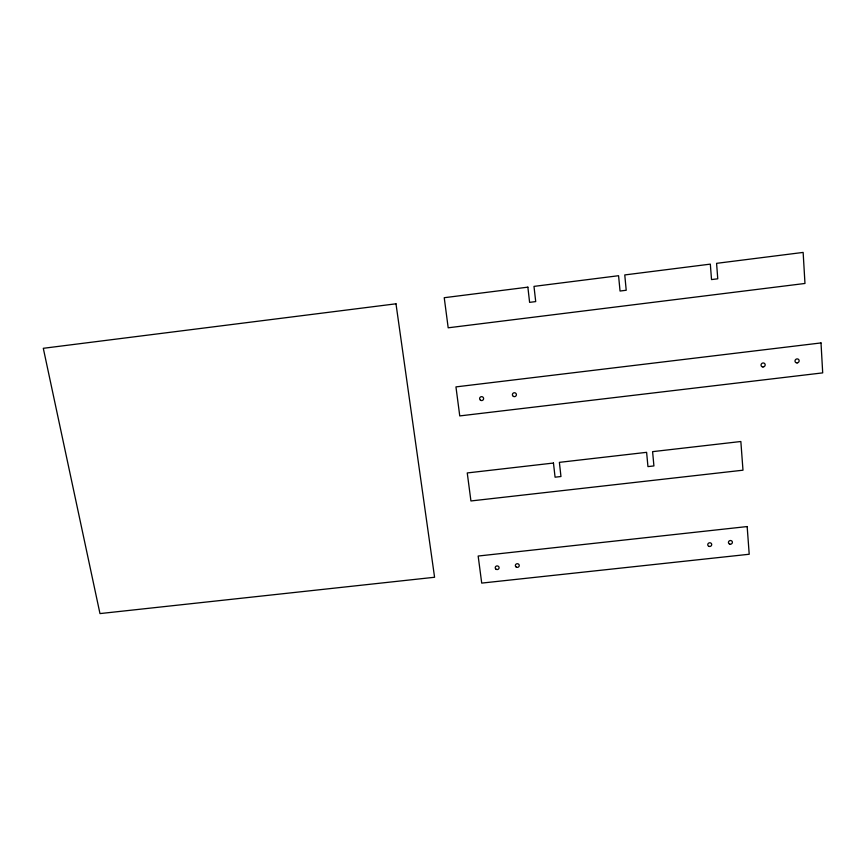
<?xml version="1.0" encoding="UTF-8"?>
<svg xmlns="http://www.w3.org/2000/svg" width="866" height="866" viewBox="0 0 866 866"><rect width="100%" height="100%" fill="white"/><g stroke="black" fill="none" stroke-linecap="round" stroke-linejoin="round"><path stroke-width="1.3" d="M395.989 303.804L43.3 348.305L99.98 613.583L434.58 577.265L395.989 303.804M527.87 287.155L444.236 297.709L448.187 327.803L804.969 283.463L803.139 252.417L716.583 263.34L717.762 278.798L711.527 279.577L710.326 264.13L624.765 274.933L626.215 290.262L620.045 291.03L618.573 275.713L533.986 286.386L535.708 301.595L529.602 302.364L527.87 287.155M821.011 342.925L455.949 386.896L459.759 415.918L822.7 372.878L821.011 342.925M553.461 463.039L467.25 472.944L470.931 500.959L742.985 470.195L740.852 441.508L652.596 451.651L653.917 465.93L647.952 466.601L646.61 452.333L559.382 462.357L560.962 476.517L555.074 477.188L553.461 463.039M747.163 526.56L478.162 556.037L481.713 583.099L749.209 554.251L747.163 526.56M496.034 569.211A1.938 1.829 2.5 0 0 499.087 567.912A1.938 1.829 2.5 0 0 496.359 566.061A1.938 1.829 2.5 0 0 496.034 569.211M516.277 567.1A1.938 1.829 0.4 0 0 519.243 565.595A1.938 1.829 0.4 0 0 516.374 563.928A1.938 1.829 0.4 0 0 516.277 567.1M729.811 544.173A2.003 1.851 -17.1 0 0 732.355 541.899A2.003 1.851 -17.1 0 0 729.075 541.055A2.003 1.851 -17.1 0 0 729.811 544.173M709.135 546.424A1.992 1.851 -15.8 0 0 711.668 544.151A1.992 1.851 -15.8 0 0 708.388 543.307A1.992 1.851 -15.8 0 0 709.135 546.424M480.511 400.244A2.003 1.959 1.8 0 0 483.618 398.728A2.003 1.959 1.8 0 0 480.717 396.855A2.003 1.959 1.8 0 0 480.511 400.244M513.43 396.422A2.013 1.97 -6.7 0 0 516.407 394.625A2.013 1.97 -6.7 0 0 513.343 393.023A2.013 1.97 -6.7 0 0 513.43 396.422M762.946 366.978A2.1 1.97 -32 0 0 764.97 364.001A2.1 1.97 -32 0 0 761.409 363.915A2.1 1.97 -32 0 0 762.946 366.978M797.099 362.919A2.111 1.97 -32.9 0 0 798.853 359.769A2.111 1.97 -32.9 0 0 795.259 360.04A2.111 1.97 -32.9 0 0 797.099 362.919"/></g></svg>
